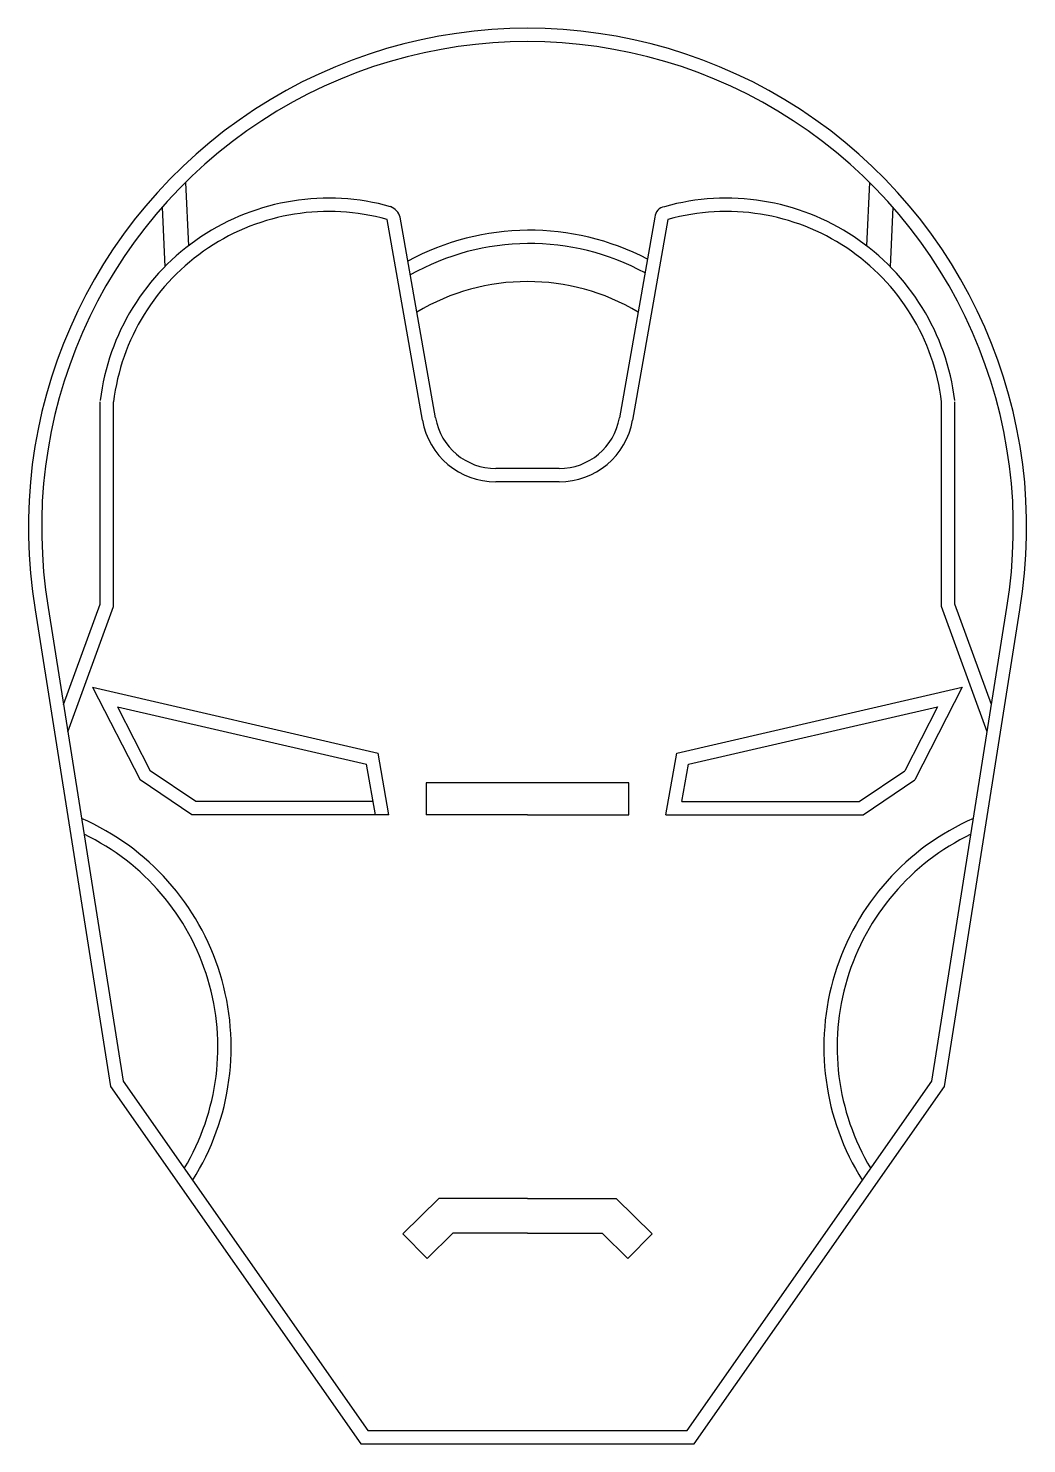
# Model space of a CAD drawing. Header units: inches. Extents: x -361 to 14, y 7 to 539.
import ezdxf

# ---------------------------------------------------------------- set-up
doc = ezdxf.new("R2010")
doc.units = ezdxf.units.IN
doc.header["$MEASUREMENT"] = 0

msp = doc.modelspace()

# ---------------------------------------------------------------- linework, layer by layer
for p, q in [((-301.77, 480.75), (-300.64, 456.98)), ((-44.87, 480.75), (-46, 456.98)), ((-310.48, 471.48), (-309.52, 449.12)), ((-207.85, 392.39), (-221.13, 467.73)), ((-125.5, 467.73), (-138.79, 392.39)), ((-36.16, 471.48), (-37.11, 449.12)), ((-212.77, 391.52), (-226.06, 466.87)), ((-120.58, 466.87), (-133.86, 391.52)), ((-333.77, 322.43), (-333.77, 398.35)), ((-328.77, 321.54), (-328.77, 398.35)), ((-17.87, 321.54), (-17.87, 398.35)), ((-12.87, 322.43), (-12.87, 398.35)), ((-161.44, 373.38), (-185.2, 373.38)), ((-161.44, 368.38), (-185.2, 368.38)), ((-347.48, 284.75), (-333.77, 322.43)), ((-345.87, 274.56), (-328.77, 321.54)), ((-0.77, 274.56), (-17.87, 321.54)), ((0.85, 284.75), (-12.87, 322.43)), ((-336.58, 291.25), (-229.4, 266.51)), ((-336.58, 291.25), (-318.8, 256.5)), ((-117.24, 266.51), (-10.06, 291.25)), ((-10.06, 291.25), (-27.84, 256.5)), ((-327.23, 283.96), (-233.75, 262.38)), ((-327.23, 283.96), (-314.94, 259.93)), ((-112.89, 262.38), (-19.4, 283.96)), ((-19.4, 283.96), (-31.7, 259.93)), ((-225.32, 243.36), (-229.4, 266.51)), ((-121.32, 243.36), (-117.24, 266.51)), ((-230.4, 243.36), (-233.75, 262.38)), ((-115.36, 248.36), (-112.89, 262.38)), ((-299.32, 243.36), (-318.8, 256.5)), ((-297.79, 248.36), (-314.94, 259.93)), ((-135.32, 255.36), (-211.32, 255.36)), ((-211.32, 255.36), (-211.32, 243.36)), ((-135.32, 243.36), (-135.32, 255.36)), ((-48.85, 248.36), (-31.7, 259.93)), ((-47.32, 243.36), (-27.84, 256.5)), ((-231.28, 248.36), (-297.79, 248.36)), ((-115.36, 248.36), (-48.85, 248.36)), ((-225.32, 243.36), (-299.32, 243.36)), ((-173.32, 243.36), (-211.32, 243.36)), ((-173.32, 243.36), (-135.32, 243.36)), ((-121.32, 243.36), (-47.32, 243.36)), ((-220.11, 86.11), (-206.61, 99.3)), ((-173.32, 99.3), (-206.61, 99.3)), ((-173.32, 99.3), (-140.02, 99.3)), ((-126.53, 86.11), (-140.02, 99.3)), ((-211.03, 76.81), (-220.11, 86.11)), ((-201.32, 86.3), (-211.03, 76.81)), ((-173.32, 86.3), (-201.32, 86.3)), ((-173.32, 86.3), (-145.32, 86.3)), ((-145.32, 86.3), (-135.61, 76.81)), ((-135.61, 76.81), (-126.53, 86.11))]:
    msp.add_line(p, q)
for points in [[(11.55, 320.34, 1.180795), (-358.18, 320.34), (-329.85, 141.44), (-235.92, 7.3), (-110.72, 7.3), (-16.79, 141.44)], [(6.61, 321.15, 1.180931), (-353.25, 321.15), (-325.09, 143.36), (-233.32, 12.3), (-113.32, 12.3), (-21.55, 143.36)]]:
    msp.add_lwpolyline(points, format="xyb", close=True)
for centre, radius, start, end in [((-247.99, 388.5), 86.37, 74.3625, 173.0471), ((-98.64, 388.5), 86.37, 6.9529, 105.6375), ((-247.99, 388.5), 81.37, 74.3625, 173.0471), ((-227.18, 465.85), 6.33, 17.305, 67.0575), ((-121.24, 467.46), 4.27, 99.2789, 176.3585), ((-98.64, 388.5), 81.37, 6.9529, 105.6375), ((-172.6, 367), 95.83, 62.4573, 118.4379), ((-172.6, 367), 90.83, 61.4574, 119.4927), ((-173.32, 362.43), 81.13, 59.2059, 120.7941), ((-185.2, 396.38), 28, 190, 270), ((-185.2, 396.38), 23, 190, 270), ((-161.44, 396.38), 23, 270, 350), ((-161.44, 396.38), 28, 270, 350), ((-378.3, 156.16), 93.71, 327.7525, 66.3553), ((31.66, 156.16), 93.71, 113.6447, 212.2475), ((-378.3, 156.16), 88.71, 329.1137, 64.2615), ((31.66, 156.16), 88.71, 115.7385, 210.8863)]:
    msp.add_arc(centre, radius, start, end)

doc.saveas('drawing.dxf')
